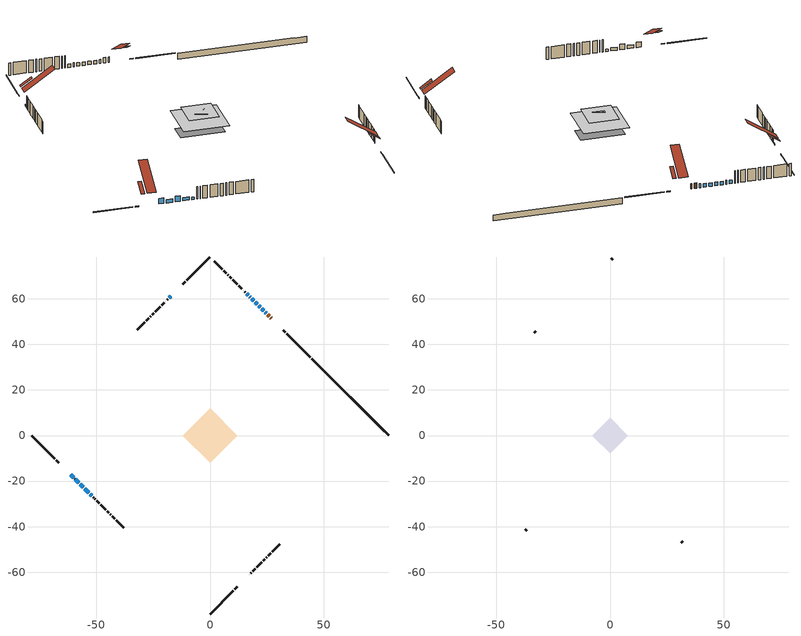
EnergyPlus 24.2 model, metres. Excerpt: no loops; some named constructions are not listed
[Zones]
conditioned space
 floor outside (Floor1 construction): -4,0 0,4 4,0 0,-4 z0.81
 floor adiabatic (AdiabaticFloorConstruction): -11.95,0 0,11.95 11.95,0 0,-11.95 z3.25
 floor foundation (Slab1 construction): -8.4,3.17 -3.17,8.4 8.4,-3.17 3.17,-8.4 z-1.55
 wall outside (RimJoist1 construction): 0,-78.33 10.3,-68.03 / -78.33,0 -68.03,-10.3 / 0,78.33 -10.3,68.03 / 44.06,34.27 33.76,44.57 z0.81:1.11
 wall outside (RimJoist3 construction): 10.96,-67.38 11.88,-66.45 / -67.38,-10.96 -66.45,-11.88 / -10.96,67.38 -11.88,66.45 / 33.1,45.23 32.18,46.16 z0.81:1.11
 wall outside (AdiabaticWallConstruction 1): 26.92,51.41 26.62,51.71 / 25.96,52.37 25.34,52.99 z0.81:2.84
 wall outside (AdiabaticWallConstruction): 24.69,53.65 24.25,54.08 / 17.76,60.57 17.54,60.79 z0.81:2.34; -61.19,-17.14 -59.9,-18.43 / -56.98,-21.35 -55.69,-22.64 z0.81:2.94; 23.6,54.74 22.79,55.54 / 22.14,56.19 21.34,57 / -59.24,-19.09 -57.64,-20.69 / 20.68,57.65 19.88,58.46 / 19.22,59.11 18.42,59.91 / 16.89,61.44 16.09,62.25 z0.81:2.16; -17.14,61.19 -17.85,60.48 z0.81:1.31; -55.03,-23.3 -53.26,-25.08 z0.81:2.03; -52.6,-25.73 -51.95,-26.38 z0.81:1.73
 wall outside (Wall10 construction): 17.14,-61.19 17.31,-61.02 / -51.3,-27.04 -51.12,-27.21 / -18.5,59.83 -18.68,59.66 / 15.43,62.9 15.26,63.07 z0.81:5.69
 wall outside (Wall1 construction): 17.97,-60.36 18.06,-60.27 / -50.47,-27.87 -50.37,-27.96 / -19.33,59 -19.43,58.91 / 14.6,63.73 14.51,63.83 z0.81:5.69
 wall outside (Wall2 construction): 18.72,-59.61 19.9,-58.43 / -49.72,-28.62 -48.54,-29.79 / -20.08,58.25 -21.26,57.07 / 13.85,64.48 12.67,65.66 z0.81:5.69
 wall outside (Wall3 construction): 20.55,-57.78 22.61,-55.72 / -47.88,-30.45 -45.82,-32.51 / -21.92,56.41 -23.98,54.36 / 12.02,66.32 9.96,68.37 z0.81:5.69
 wall outside (Wall4 construction): 23.27,-55.06 23.96,-54.37 / -45.17,-33.17 -44.47,-33.86 / -24.63,53.7 -25.32,53.01 / 9.3,69.03 8.61,69.72 z0.81:5.69
 wall outside (Wall5 construction): 24.62,-53.71 24.85,-53.48 / -43.82,-34.51 -43.58,-34.75 / -25.98,52.35 -26.22,52.12 / 7.95,70.38 7.72,70.61 z0.81:5.69
 wall outside (Wall6 construction): 25.51,-52.82 26.62,-51.72 / -42.93,-35.41 -41.82,-36.51 / -26.87,51.46 -27.98,50.35 / 7.06,71.27 5.95,72.38 z0.81:5.69
 wall outside (Wall7 construction): 27.27,-51.06 30.67,-47.66 / -41.16,-37.17 -37.76,-40.57 / -28.64,49.7 -32.03,46.3 / 5.3,73.03 1.9,76.43 z0.81:5.69
 wall foundation (FoundationWall1 construction): 44.71,33.62,-1.55 44.71,33.62,0.81 74.97,3.36,0.81 74.97,3.36,0.7 78.33,0,0.7 78.33,0,-1.55
 window (WindowConstruction 11): 24.68,53.65 24.25,54.08 z0.81:2.33
 window (WindowConstruction 6): -61.19,-17.14 -59.9,-18.43 z0.81:2.94
 window (WindowConstruction 7): 23.6,54.74 22.79,55.54 z0.81:2.16
 window (WindowConstruction 8): 22.14,56.19 21.34,57 z0.81:2.16
 window (WindowConstruction 9): -59.24,-19.09 -57.64,-20.69 z0.81:2.16
 window (WindowConstruction 10): -56.98,-21.35 -55.69,-22.64 z0.81:2.94
 window (WindowConstruction 12): -17.14,61.19 -17.85,60.49 z0.81:1.31
 window (WindowConstruction): 20.68,57.65 19.88,58.46 z0.81:2.16
 window (WindowConstruction 1): 19.22,59.11 18.42,59.91 z0.81:2.16
 window (WindowConstruction 2): 17.76,60.57 17.55,60.79 z0.81:2.33
 window (WindowConstruction 3): 16.89,61.44 16.09,62.24 z0.81:2.16
 window (WindowConstruction 4): -55.03,-23.3 -53.26,-25.08 z0.81:2.03
 window (WindowConstruction 5): -52.6,-25.73 -51.95,-26.38 z0.81:1.72
 door (Door): 26.92,51.41 26.62,51.71 z0.81:2.84
 door (Door 1): 25.96,52.37 25.34,52.99 z0.81:2.84
 ceiling adiabatic (AdiabaticFloorConstruction): 0,-11.95 11.95,0 0,11.95 -11.95,0 z3.25
 roof outside (Roof1 construction): 13.43,-64.9,5.69 10.45,-61.92,8.5 9.56,-62.81,8.5 12.54,-65.79,5.69; -64.9,-13.43,5.69 -61.92,-10.45,8.5 -62.81,-9.56,8.5 -65.79,-12.54,5.69; -13.43,64.9,5.69 -10.45,61.92,8.5 -9.56,62.81,8.5 -12.54,65.79,5.69; 30.62,47.71,5.69 27.64,44.73,8.5 28.54,43.83,8.5 31.52,46.81,5.69
attic - vented
 floor to conditioned space (Floor2 construction Reversed): -7.83,0 0,7.83 7.83,0 0,-7.83 z5.69
 floor to conditioned space (Floor3 construction Reversed): -2.24,0 0,2.24 2.24,0 0,-2.24 z5.69; -3.14,0 0,3.14 3.14,0 0,-3.14 z5.69
 wall outside (Wall8 construction): 31.33,-47 31.91,-46.42 / -37.11,-41.22 -36.52,-41.81 / -32.69,45.64 -33.28,45.06 / 1.24,77.09 0.66,77.68 z0.81:5.69
 roof outside (Roof2 construction): 16.48,-61.85,5.69 8.52,-53.89,13.19 6.13,-56.28,13.19 14.09,-64.24,5.69; -61.85,-16.48,5.69 -53.89,-8.52,13.19 -56.28,-6.13,13.19 -64.24,-14.09,5.69; -16.48,61.85,5.69 -8.52,53.89,13.19 -6.13,56.28,13.19 -14.09,64.24,5.69; 27.57,50.76,5.69 19.61,42.79,13.19 22,40.4,13.19 29.97,48.37,5.69
[Material] Roughness=Rough; Thermal Absorptance=0.9
Name | Thickness {m} | Conductivity {W/m-K} | Density {kg/m3} | Specific Heat {J/kg-K} | Solar Absorptance | Visible Absorptance
ceiling loosefill ins | 0.169333 | 0.0480833 | 16.02 | 1046.75 | 0.7 | 0.7
ceiling stud and cavity | 0.1397 | 0.0826429 | 65.682 | 1177.47 | 0.7 | 0.7
ceiling stud and cavity 1 | 0.1397 | 0.0833374 | 65.682 | 1177.47 | 0.7 | 0.7
gypsum board | 0.0127 | 0.160291 | 801 | 837.4 | 0.6 | 0.6
[Construction]
Floor2 construction: ceiling loosefill ins, ceiling stud and cavity, gypsum board
Floor3 construction; Floor4 construction: ceiling loosefill ins, ceiling stud and cavity 1, gypsum board
[EnergyManagementSystem:Program]
component_loads_program: Set loads_htg_walls = 0; Set loads_htg_rim_joists = 0; Set loads_htg_foundation_walls = 0; Set loads_htg_floors = 0; Set loads_htg_slabs = 0; Set loads_htg_ceilings = 0; Set loads_htg_roofs = 0; Set loads_htg_windows_conduction = 0; Set loads_htg_windows_solar = 0; Set loads_htg_doors = 0; Set loads_htg_skylights_conduction = 0; Set loads_htg_skylights_solar = 0; Set loads_htg_internal_mass = 0; Set loads_htg_intgains = 0; Set loads_htg_lighting = 0; Set loads_htg_infil = 0; Set loads_htg_mechvent = 0; Set loads_htg_natvent = 0; Set loads_htg_whf = 0; Set loads_htg_ducts = 0; Set loads_clg_walls = 0; Set loads_clg_rim_joists = 0; Set loads_clg_foundation_walls = 0; Set loads_clg_floors = 0; Set loads_clg_slabs = 0; Set loads_clg_ceilings = 0; Set loads_clg_roofs = 0; Set loads_clg_windows_conduction = 0; Set loads_clg_windows_solar = 0; Set loads_clg_doors = 0; Set loads_clg_skylights_conduction = 0; Set loads_clg_skylights_solar = 0; Set loads_clg_internal_mass = 0; Set loads_clg_intgains = 0; Set loads_clg_lighting = 0; Set loads_clg_infil = 0; Set loads_clg_mechvent = 0; Set loads_clg_natvent = 0; Set loads_clg_whf = 0; Set loads_clg_ducts = 0; Set hr_walls = 0; Set hr_walls = hr_walls + s_conv_20 + s_ig_20 + s_sol_20 + s_lgt_20 + s_surf_20; Set hr_walls = hr_walls + s_conv_21 + s_ig_21 + s_sol_21 + s_lgt_21 + s_surf_21; Set hr_walls = hr_walls + s_conv_22 + s_ig_22 + s_sol_22 + s_lgt_22 + s_surf_22; Set hr_walls = hr_walls + s_conv_23 + s_ig_23 + s_sol_23 + s_lgt_23 + s_surf_23; Set hr_walls = hr_walls + s_conv_24 + s_ig_24 + s_sol_24 + s_lgt_24 + s_surf_24; Set hr_walls = hr_walls + s_conv_25 + s_ig_25 + s_sol_25 + s_lgt_25 + s_surf_25; Set hr_walls = hr_walls + s_conv_26 + s_ig_26 + s_sol_26 + s_lgt_26 + s_surf_26; Set hr_walls = hr_walls + s_conv_27 + s_ig_27 + s_sol_27 + s_lgt_27 + s_surf_27; Set hr_walls = hr_walls + s_conv_28 + s_ig_28 + s_sol_28 + s_lgt_28 + s_surf_28; Set hr_walls = hr_walls + s_conv_29 + s_ig_29 + s_sol_29 + s_lgt_29 + s_surf_29; Set hr_walls = hr_walls + s_conv_30 + s_ig_30 + s_sol_30 + s_lgt_30 + s_surf_30; Set hr_walls = hr_walls + s_conv_31 + s_ig_31 + s_sol_31 + s_lgt_31 + s_surf_31; Set hr_walls = hr_walls + s_conv_32 + s_ig_32 + s_sol_32 + s_lgt_32 + s_surf_32; Set hr_walls = hr_walls + s_conv_33 + s_ig_33 + s_sol_33 + s_lgt_33 + s_surf_33; Set hr_walls = hr_walls + s_conv_34 + s_ig_34 + s_sol_34 + s_lgt_34 + s_surf_34; Set hr_walls = hr_walls + s_conv_35 + s_ig_35 + s_sol_35 + s_lgt_35 + s_surf_35; Set hr_walls = hr_walls + s_conv_36 + s_ig_36 + s_sol_36 + s_lgt_36 + s_surf_36; Set hr_walls = hr_walls + s_conv_37 + s_ig_37 + s_sol_37 + s_lgt_37 + s_surf_37; Set hr_walls = hr_walls + s_conv_38 + s_ig_38 + s_sol_38 + s_lgt_38 + s_surf_38; Set hr_walls = hr_walls + s_conv_39 + s_ig_39 + s_sol_39 + s_lgt_39 + s_surf_39; Set hr_walls = hr_walls + s_conv_40 + s_ig_40 + s_sol_40 + s_lgt_40 + s_surf_40; Set hr_walls = hr_walls + s_conv_41 + s_ig_41 + s_sol_41 + s_lgt_41 + s_surf_41; Set hr_walls = hr_walls + s_conv_42 + s_ig_42 + s_sol_42 + s_lgt_42 + s_surf_42; Set hr_walls = hr_walls + s_conv_43 + s_ig_43 + s_sol_43 + s_lgt_43 + s_surf_43; Set hr_walls = hr_walls + s_conv_44 + s_ig_44 + s_sol_44 + s_lgt_44 + s_surf_44; Set hr_walls = hr_walls + s_conv_45 + s_ig_45 + s_sol_45 + s_lgt_45 + s_surf_45; Set hr_walls = hr_walls + s_conv_46 + s_ig_46 + s_sol_46 + s_lgt_46 + s_surf_46; Set hr_walls = hr_walls + s_conv_47 + s_ig_47 + s_sol_47 + s_lgt_47 + s_surf_47; Set hr_walls = hr_walls + s_conv_48 + s_ig_48 + s_sol_48 + s_lgt_48 + s_surf_48; Set hr_walls = hr_walls + s_conv_49 + s_ig_49 + s_sol_49 + s_lgt_49 + s_surf_49; Set hr_walls = hr_walls + s_conv_50 + s_ig_50 + s_sol_50 + s_lgt_50 + s_surf_50; Set hr_walls = hr_walls + s_conv_51 + s_ig_51 + s_sol_51 + s_lgt_51 + s_surf_51; Set hr_rim_joists = 0; Set hr_rim_joists = hr_rim_joists + s_conv_7 + s_ig_7 + s_sol_7 + s_lgt_7 + s_surf_7; Set hr_rim_joists = hr_rim_joists + s_conv_8 + s_ig_8 + s_sol_8 + s_lgt_8 + s_surf_8; Set hr_rim_joists = hr_rim_joists + s_conv_9 + s_ig_9 + s_sol_9 + s_lgt_9 + s_surf_9; Set hr_rim_joists = hr_rim_joists + s_conv_10 + s_ig_10 + s_sol_10 + s_lgt_10 + s_surf_10; Set hr_rim_joists = hr_rim_joists + s_conv_11 + s_ig_11 + s_sol_11 + s_lgt_11 + s_surf_11; Set hr_rim_joists = hr_rim_joists + s_conv_12 + s_ig_12 + s_sol_12 + s_lgt_12 + s_surf_12; Set hr_rim_joists = hr_rim_joists + s_conv_13 + s_ig_13 + s_sol_13 + s_lgt_13 + s_surf_13; Set hr_rim_joists = hr_rim_joists + s_conv_14 + s_ig_14 + s_sol_14 + s_lgt_14 + s_surf_14; Set hr_foundation_walls = 0; Set hr_foundation_walls = hr_foundation_walls + s_conv_4 + s_ig_4 + s_sol_4 + s_lgt_4 + s_surf_4; Set hr_floors = 0; Set hr_floors = hr_floors + s_conv + s_ig + s_sol + s_lgt + s_surf; Set hr_slabs = 0; Set hr_slabs = hr_slabs + s_conv_19 + s_ig_19 + s_sol_19 + s_lgt_19 + s_surf_19; Set hr_ceilings = 0; Set hr_ceilings = hr_ceilings + s_conv_1 + s_ig_1 + s_sol_1 + s_lgt_1 + s_surf_1; Set hr_ceilings = hr_ceilings + s_conv_2 + s_ig_2 + s_sol_2 + s_lgt_2 + s_surf_2; Set hr_ceilings = hr_ceilings + s_conv_3 + s_ig_3 + s_sol_3 + s_lgt_3 + s_surf_3; Set hr_roofs = 0; Set hr_roofs = hr_roofs + s_conv_15 + s_ig_15 + s_sol_15 + s_lgt_15 + s_surf_15; Set hr_roofs = hr_roofs + s_conv_16 + s_ig_16 + s_sol_16 + s_lgt_16 + s_surf_16; Set hr_roofs = hr_roofs + s_conv_17 + s_ig_17 + s_sol_17 + s_lgt_17 + s_surf_17; Set hr_roofs = hr_roofs + s_conv_18 + s_ig_18 + s_sol_18 + s_lgt_18 + s_surf_18; Set hr_windows_conduction = 0; Set hr_windows_conduction = hr_windows_conduction + ss_conv_2; Set hr_windows_conduction = hr_windows_conduction + ss_ig_2; Set hr_windows_conduction = hr_windows_conduction + ss_surf_2; Set hr_windows_conduction = hr_windows_conduction + ss_conv_3; Set hr_windows_conduction = hr_windows_conduction + ss_ig_3; Set hr_windows_conduction = hr_windows_conduction + ss_surf_3; Set hr_windows_conduction = hr_windows_conduction + ss_conv_4; Set hr_windows_conduction = hr_windows_conduction + ss_ig_4; Set hr_windows_conduction = hr_windows_conduction + ss_surf_4; Set hr_windows_conduction = hr_windows_conduction + ss_conv_5; Set hr_windows_conduction = hr_windows_conduction + ss_ig_5; Set hr_windows_conduction = hr_windows_conduction + ss_surf_5; Set hr_windows_conduction = hr_windows_conduction + ss_conv_6; Set hr_windows_conduction = hr_windows_conduction + ss_ig_6; Set hr_windows_conduction = hr_windows_conduction + ss_surf_6; Set hr_windows_conduction = hr_windows_conduction + ss_conv_7; Set hr_windows_conduction = hr_windows_conduction + ss_ig_7; Set hr_windows_conduction = hr_windows_conduction + ss_surf_7; Set hr_windows_conduction = hr_windows_conduction + ss_conv_8; Set hr_windows_conduction = hr_windows_conduction + ss_ig_8; Set hr_windows_conduction = hr_windows_conduction + ss_surf_8; Set hr_windows_conduction = hr_windows_conduction + ss_conv_9; Set hr_windows_conduction = hr_windows_conduction + ss_ig_9; Set hr_windows_conduction = hr_windows_conduction + ss_surf_9; Set hr_windows_conduction = hr_windows_conduction + ss_conv_10; Set hr_windows_conduction = hr_windows_conduction + ss_ig_10; Set hr_windows_conduction = hr_windows_conduction + ss_surf_10; Set hr_windows_conduction = hr_windows_conduction + ss_conv_11; Set hr_windows_conduction = hr_windows_conduction + ss_ig_11; Set hr_windows_conduction = hr_windows_conduction + ss_surf_11; Set hr_windows_conduction = hr_windows_conduction + ss_conv_12; Set hr_windows_conduction = hr_windows_conduction + ss_ig_12; Set hr_windows_conduction = hr_windows_conduction + ss_surf_12; Set hr_windows_conduction = hr_windows_conduction + ss_conv_13; Set hr_windows_conduction = hr_windows_conduction + ss_ig_13; Set hr_windows_conduction = hr_windows_conduction + ss_surf_13; Set hr_windows_conduction = hr_windows_conduction + ss_conv_14; Set hr_windows_conduction = hr_windows_conduction + ss_ig_14; Set hr_windows_conduction = hr_windows_conduction + ss_surf_14; Set hr_windows_solar = 0; Set hr_windows_solar = hr_windows_solar - ss_trans_in * ZoneTimestep * 3600 + ss_back_out * ZoneTimestep * 3600 + ss_trans_out * ZoneTimestep * 3600; Set hr_windows_solar = hr_windows_solar - ss_trans_in_1 * ZoneTimestep * 3600 + ss_back_out_1 * ZoneTimestep * 3600 + ss_trans_out_1 * ZoneTimestep * 3600; Set hr_windows_solar = hr_windows_solar - ss_trans_in_2 * ZoneTimestep * 3600 + ss_back_out_2 * ZoneTimestep * 3600 + ss_trans_out_2 * ZoneTimestep * 3600; Set hr_windows_solar = hr_windows_solar - ss_trans_in_3 * ZoneTimestep * 3600 + ss_back_out_3 * ZoneTimestep * 3600 + ss_trans_out_3 * ZoneTimestep * 3600; Set hr_windows_solar = hr_windows_solar - ss_trans_in_4 * ZoneTimestep * 3600 + ss_back_out_4 * ZoneTimestep * 3600 + ss_trans_out_4 * ZoneTimestep * 3600; Set hr_windows_solar = hr_windows_solar - ss_trans_in_5 * ZoneTimestep * 3600 + ss_back_out_5 * ZoneTimestep * 3600 + ss_trans_out_5 * ZoneTimestep * 3600; Set hr_windows_solar = hr_windows_solar - ss_trans_in_6 * ZoneTimestep * 3600 + ss_back_out_6 * ZoneTimestep * 3600 + ss_trans_out_6 * ZoneTimestep * 3600; Set hr_windows_solar = hr_windows_solar - ss_trans_in_7 * ZoneTimestep * 3600 + ss_back_out_7 * ZoneTimestep * 3600 + ss_trans_out_7 * ZoneTimestep * 3600; Set hr_windows_solar = hr_windows_solar - ss_trans_in_8 * ZoneTimestep * 3600 + ss_back_out_8 * ZoneTimestep * 3600 + ss_trans_out_8 * ZoneTimestep * 3600; Set hr_windows_solar = hr_windows_solar - ss_trans_in_9 * ZoneTimestep * 3600 + ss_back_out_9 * ZoneTimestep * 3600 + ss_trans_out_9 * ZoneTimestep * 3600; Set hr_windows_solar = hr_windows_solar - ss_trans_in_10 * ZoneTimestep * 3600 + ss_back_out_10 * ZoneTimestep * 3600 + ss_trans_out_10 * ZoneTimestep * 3600; Set hr_windows_solar = hr_windows_solar - ss_trans_in_11 * ZoneTimestep * 3600 + ss_back_out_11 * ZoneTimestep * 3600 + ss_trans_out_11 * ZoneTimestep * 3600; Set hr_windows_solar = hr_windows_solar - ss_trans_in_12 * ZoneTimestep * 3600 + ss_back_out_12 * ZoneTimestep * 3600 + ss_trans_out_12 * ZoneTimestep * 3600; Set hr_doors = 0; Set hr_doors = hr_doors + ss_sol; Set hr_doors = hr_doors + ss_lgt; Set hr_doors = hr_doors + ss_conv; Set hr_doors = hr_doors + ss_ig; Set hr_doors = hr_doors + ss_surf; Set hr_doors = hr_doors + ss_sol_1; Set hr_doors = hr_doors + ss_lgt_1; Set hr_doors = hr_doors + ss_conv_1; Set hr_doors = hr_doors + ss_ig_1; Set hr_doors = hr_doors + ss_surf_1; Set hr_skylights_conduction = 0; Set hr_skylights_solar = 0; Set hr_internal_mass = 0; Set hr_internal_mass = hr_internal_mass + s_conv_5 + s_ig_5 + s_sol_5 + s_lgt_5 + s_surf_5; Set hr_internal_mass = hr_internal_mass + s_conv_6 + s_ig_6 + s_sol_6 + s_lgt_6 + s_surf_6; Set hr_internal_mass = hr_internal_mass + im_conv + im_ig + im_sol + im_lgt + im_surf; Set hr_internal_mass = hr_internal_mass + im_conv_1 + im_ig_1 + im_sol_1 + im_lgt_1 + im_surf_1; Set hr_intgains = 0; Set hr_intgains = hr_intgains - ig_ee_conv - ig_ee_rad - ig_ee_conv_1 - ig_ee_rad_1 - ig_ee_conv_2 - ig_ee_rad_2 - ig_ee_conv_3 - ig_ee_rad_3 - ig_ee_conv_4 - ig_ee_rad_4 - ig_ee_conv_5 - ig_ee_rad_5 - ig_ee_conv_6 - ig_ee_rad_6 - ig_oe_conv - ig_oe_rad - ig_oe_conv_1 - ig_oe_rad_1 - ig_oe_conv_2 - ig_oe_rad_2 - ig_oe_conv_3 - ig_oe_rad_3 - ig_oe_conv_4 - ig_oe_rad_4 - ig_ppl_conv - ig_ppl_rad; Set hr_lighting = 0; Set hr_lighting = hr_lighting - ig_lgt_conv - ig_lgt_rad - ig_lgt_vis; Set hr_infil = 0; Set hr_infil = hr_infil - airflow_gain + airflow_loss; Set hr_natvent = 0; Set hr_natvent = hr_natvent - airflow_gain_1 + airflow_loss_1; Set hr_whf = 0; Set hr_whf = hr_whf - airflow_gain_2 + airflow_loss_2; Set hr_mechvent = 0; Set hr_mechvent = hr_mechvent - mv_conv - mv_rad - mv_conv_1 - mv_rad_1 - mv_conv_2 - mv_rad_2 - mv_conv_3 - mv_rad_3; Set hr_ducts = 0; Set hr_intgains = hr_intgains + dhw_loss * (1.0*(1-dhw_rtf) + 1.0*dhw_rtf); Set htg_mode = 0; Set clg_mode = 0; If (htg_load_cond > 0); Set htg_mode = 1.0; ElseIf (clg_load_cond > 0); Set clg_mode = 1.0; Else; Set htg_season = 0; Set clg_season = 0; If ((DayOfYear >= 1) && (DayOfYear <= 365)); Set clg_season = 1; EndIf; If ((DayOfYear >= 1) && (DayOfYear <= 365)); Set htg_season = 1; EndIf; If ((airflow_gain_1 <> 0) || (airflow_loss_1 <> 0)) && (clg_season == 1); Set clg_mode = 1.0; ElseIf ((airflow_gain_2 <> 0) || (airflow_loss_2 <> 0)) && (clg_season == 1); Set clg_mode = 1.0; Else; Set Tmid_setpoint = (htg_sp_s_1 + clg_sp_s_1) / 2; If (tin_s_1 > Tmid_setpoint) && (clg_season == 1); Set clg_mode = 1.0; ElseIf (tin_s_1 < Tmid_setpoint) && (htg_season == 1); Set htg_mode = 1.0; EndIf; EndIf; EndIf; Set loads_htg_walls = loads_htg_walls + (hr_walls * htg_mode * 1); Set loads_htg_rim_joists = loads_htg_rim_joists + (hr_rim_joists * htg_mode * 1); Set loads_htg_foundation_walls = loads_htg_foundation_walls + (hr_foundation_walls * htg_mode * 1); Set loads_htg_floors = loads_htg_floors + (hr_floors * htg_mode * 1); Set loads_htg_slabs = loads_htg_slabs + (hr_slabs * htg_mode * 1); Set loads_htg_ceilings = loads_htg_ceilings + (hr_ceilings * htg_mode * 1); Set loads_htg_roofs = loads_htg_roofs + (hr_roofs * htg_mode * 1); Set loads_htg_windows_conduction = loads_htg_windows_conduction + (hr_windows_conduction * htg_mode * 1); Set loads_htg_windows_solar = loads_htg_windows_solar + (hr_windows_solar * htg_mode * 1); Set loads_htg_doors = loads_htg_doors + (hr_doors * htg_mode * 1); Set loads_htg_skylights_conduction = loads_htg_skylights_conduction + (hr_skylights_conduction * htg_mode * 1); Set loads_htg_skylights_solar = loads_htg_skylights_solar + (hr_skylights_solar * htg_mode * 1); Set loads_htg_internal_mass = loads_htg_internal_mass + (hr_internal_mass * htg_mode * 1); Set loads_htg_intgains = loads_htg_intgains + (hr_intgains * htg_mode * 1); Set loads_htg_lighting = loads_htg_lighting + (hr_lighting * htg_mode * 1); Set loads_htg_infil = loads_htg_infil + (hr_infil * htg_mode * 1); Set loads_htg_mechvent = loads_htg_mechvent + (hr_mechvent * htg_mode * 1); Set loads_htg_natvent = loads_htg_natvent + (hr_natvent * htg_mode * 1); Set loads_htg_whf = loads_htg_whf + (hr_whf * htg_mode * 1); Set loads_htg_ducts = loads_htg_ducts + (hr_ducts * htg_mode * 1); Set loads_clg_walls = loads_clg_walls + (-hr_walls * clg_mode * 1); Set loads_clg_rim_joists = loads_clg_rim_joists + (-hr_rim_joists * clg_mode * 1); Set loads_clg_foundation_walls = loads_clg_foundation_walls + (-hr_foundation_walls * clg_mode * 1); Set loads_clg_floors = loads_clg_floors + (-hr_floors * clg_mode * 1); Set loads_clg_slabs = loads_clg_slabs + (-hr_slabs * clg_mode * 1); Set loads_clg_ceilings = loads_clg_ceilings + (-hr_ceilings * clg_mode * 1); Set loads_clg_roofs = loads_clg_roofs + (-hr_roofs * clg_mode * 1); Set loads_clg_windows_conduction = loads_clg_windows_conduction + (-hr_windows_conduction * clg_mode * 1); Set loads_clg_windows_solar = loads_clg_windows_solar + (-hr_windows_solar * clg_mode * 1); Set loads_clg_doors = loads_clg_doors + (-hr_doors * clg_mode * 1); Set loads_clg_skylights_conduction = loads_clg_skylights_conduction + (-hr_skylights_conduction * clg_mode * 1); Set loads_clg_skylights_solar = loads_clg_skylights_solar + (-hr_skylights_solar * clg_mode * 1); Set loads_clg_internal_mass = loads_clg_internal_mass + (-hr_internal_mass * clg_mode * 1); Set loads_clg_intgains = loads_clg_intgains + (-hr_intgains * clg_mode * 1); Set loads_clg_lighting = loads_clg_lighting + (-hr_lighting * clg_mode * 1); Set loads_clg_infil = loads_clg_infil + (-hr_infil * clg_mode * 1); Set loads_clg_mechvent = loads_clg_mechvent + (-hr_mechvent * clg_mode * 1); Set loads_clg_natvent = loads_clg_natvent + (-hr_natvent * clg_mode * 1); Set loads_clg_whf = loads_clg_whf + (-hr_whf * clg_mode * 1); Set loads_clg_ducts = loads_clg_ducts + (-hr_ducts * clg_mode * 1)
infil_program: Set p_m = 0.14; Set p_s = 0.22; Set s_m = 270; Set s_s = 370; Set z_m = 9.99744; Set z_s = 5.4443992853148435; Set f_t = (((s_m/z_m)^p_m)*((z_s/s_s)^p_s)); Set Tdiff = tin_s-tout_s; Set dT = @Abs Tdiff; Set c = 0.0833; Set Cs = 0.1031; Set Cw = 0.1513; Set n = 0.65; Set sft = (f_t*0.54); Set temp1 = ((c*Cw)*((sft*site_vw_s)^(2*n)))^2; Set Qinf = (((c*Cs*(dT^n))^2)+temp1)^0.5; Set Qinf = (@Max Qinf 0); Set mech_vent_house_fan_sensible_load_act = 0.0; Set mech_vent_house_fan_latent_load_act = 0.0; Set OASupInPb = out_pb_s; Set OASupInTemp = tout_s; Set OASupInW = out_wt_s; Set OASupRho = (@RhoAirFnPbTdbW OASupInPb OASupInTemp OASupInW); Set OASupCp = (@CpAirFnW OASupInW); Set OASupInEnth = (@HFnTdbW OASupInTemp OASupInW); Set ZoneTemp = tin_s; Set ZoneW = win_s; Set ZoneCp = (@CpAirFnW ZoneW); Set ZoneAirEnth = (@HFnTdbW ZoneTemp ZoneW); Set mech_vent_house_fan_cfis_act = 0.0; Set QWHV_cfis_sup = 0.0; Set QWHV_cfis_suppl_sup = 0.0; Set QWHV_cfis_suppl_exh = 0.0; Set Qrange = 0; Set Qbath = 0; Set Qdryer = 0; Set Qdryer = Qdryer + 0.0001 * clothes_dryer_exhaust_0_sch_s; Set QWHV_sup = 0.0; Set QWHV_exh = 0.0085; Set Qsupply = QWHV_sup + QWHV_cfis_sup + QWHV_cfis_suppl_sup; Set Qexhaust = Qrange + Qbath + Qdryer + QWHV_exh + QWHV_cfis_suppl_exh; Set Qfan = (@Max Qexhaust Qsupply); Set Qducts = 0; If Qducts < 0; Set Qsupply = Qsupply - Qducts; Else; Set Qexhaust = Qexhaust + Qducts; EndIf; Set Qfan_with_ducts = (@Max Qexhaust Qsupply); Set Qimb = (@Abs (Qsupply - Qexhaust)); If Qinf + Qimb > 0; Set Qtot = Qfan_with_ducts + (Qinf^2) / (Qinf + Qimb); Else; Set Qtot = Qfan_with_ducts; EndIf; Set Qinf_adj = Qtot - Qfan; Set infil_flow_act = Qinf_adj; Set infil_program_Qinf = Qinf_adj; Set infil_program_Qfan = Qfan; Set Qload = Qfan; Set Effectiveness_Sens = 0.0; Set Effectiveness_Lat = 0.0; Set Fan_MFR = Qload * OASupRho; Set ZoneInEnth = OASupInEnth; Set ZoneInTemp = OASupInTemp; Set FanTotalToCond = Fan_MFR * (ZoneInEnth - ZoneAirEnth); Set FanSensToCond = Fan_MFR * ZoneCp * (ZoneInTemp - ZoneTemp); Set FanLatToCond = FanTotalToCond - FanSensToCond; Set mech_vent_house_fan_sensible_load_act = mech_vent_house_fan_sensible_load_act + FanSensToCond; Set mech_vent_house_fan_latent_load_act = mech_vent_house_fan_latent_load_act + FanLatToCond
total_loads_program: Set loads_htg_tot = 0; Set loads_clg_tot = 0; If htg_load_cond > 0; Set loads_htg_tot = loads_htg_tot + (htg_load_cond - clg_load_cond) * 1.0; EndIf; Set loads_htg_tot = (@Max loads_htg_tot 0); If clg_load_cond > 0; Set loads_clg_tot = loads_clg_tot + (clg_load_cond - htg_load_cond) * 1.0; EndIf; Set loads_clg_tot = (@Max loads_clg_tot 0)
unit_heater_supply_fan_disaggregate_program: Set unit_heater_supply_fan_primary_htg = 0; If unit_heater_htg_coil_s > 0; Set unit_heater_supply_fan_primary_htg = unit_heater_supply_fan_s; EndIf
unmet_hours_program: Set htg_unmet_hours = 0; Set clg_unmet_hours = 0; Set unit_htg_unmet_hours = 0; If ((DayOfYear >= 1) && (DayOfYear <= 365)); Set unit_htg_unmet_hours = unit_htg_unmet_hours + conditioned_space_htg_unmet_s; If unit_htg_unmet_hours > htg_unmet_hours; Set htg_unmet_hours = unit_htg_unmet_hours; EndIf; EndIf; Set unit_clg_unmet_hours = 0; If ((DayOfYear >= 1) && (DayOfYear <= 365)); Set unit_clg_unmet_hours = unit_clg_unmet_hours + conditioned_space_clg_unmet_s; If unit_clg_unmet_hours > clg_unmet_hours; Set clg_unmet_hours = unit_clg_unmet_hours; EndIf; EndIf
water_heater_EC_adj: If WarmupFlag == 0; Set dhw_e_cons = water_heater_energy + water_heater_on_cycle_parasitic + water_heater_off_cycle_parasitic; Set water_heater_ec_adj_act = 0.0 * dhw_e_cons / 1; EndIf
[EnergyManagementSystem:ProgramCallingManager]
air_source_heat_pump_supply_fan_disaggregate_program_calling_manager: EndOfSystemTimestepBeforeHVACReporting; air_source_heat_pump_supply_fan_disaggregate_program
component_loads_program_calling_manager: EndOfZoneTimestepAfterZoneReporting; component_loads_program
fridge_schedule_program_calling_manager: BeginZoneTimestepAfterInitHeatBalance; fridge_schedule_program
infil_program_calling_manager: BeginZoneTimestepAfterInitHeatBalance; infil_program
natural_vent_program_calling_manager: BeginZoneTimestepAfterInitHeatBalance; natural_vent_program
total_airflows_program_calling_manager: EndOfZoneTimestepAfterZoneReporting; total_airflows_program
total_loads_program_calling_manager: EndOfZoneTimestepAfterZoneReporting; total_loads_program
unit_heater_supply_fan_disaggregate_program_calling_manager: EndOfSystemTimestepBeforeHVACReporting; unit_heater_supply_fan_disaggregate_program
unmet_hours_program_calling_manager: EndOfZoneTimestepBeforeZoneReporting; unmet_hours_program
water_heater_EC_adj_ProgramManager: EndOfSystemTimestepBeforeHVACReporting; water_heater_EC_adj
[EnergyManagementSystem:OutputVariable] Type of Data in Variable=Summed
Name | EMS Variable | Update Frequency | EMS Program or Subroutine | Units
air source heat pump supply fan disaggregate clg | air_source_heat_pump_supply_fan_clg | SystemTimestep | air_source_heat_pump_supply_fan_disaggregate_program | J
air source heat pump supply fan disaggregate htg backup | air_source_heat_pump_supply_fan_backup_htg | SystemTimestep | air_source_heat_pump_supply_fan_disaggregate_program | J
air source heat pump supply fan disaggregate htg primary | air_source_heat_pump_supply_fan_primary_htg | SystemTimestep | air_source_heat_pump_supply_fan_disaggregate_program | J
unit heater supply fan disaggregate htg primary | unit_heater_supply_fan_primary_htg | SystemTimestep | unit_heater_supply_fan_disaggregate_program | J
loads_htg_tot_peakload_outvar; loads_htg_tot_annual_outvar; Energy Management System Output Variable 1; Energy Management System Output Variable 45 | loads_htg_tot | ZoneTimestep | total_loads_program | J
loads_clg_tot_peakload_outvar; loads_clg_tot_annual_outvar; Energy Management System Output Variable 2; Energy Management System Output Variable 46 | loads_clg_tot | ZoneTimestep | total_loads_program | J
htg_unmet_hours_annual_outvar; Energy Management System Output Variable 3 | htg_unmet_hours | ZoneTimestep | unmet_hours_program | hr
clg_unmet_hours_annual_outvar; Energy Management System Output Variable 4 | clg_unmet_hours | ZoneTimestep | unmet_hours_program | hr
loads_htg_roofs_annual_outvar; Energy Management System Output Variable 5 | loads_htg_roofs | ZoneTimestep | component_loads_program | J
loads_htg_ceilings_annual_outvar; Energy Management System Output Variable 6 | loads_htg_ceilings | ZoneTimestep | component_loads_program | J
loads_htg_walls_annual_outvar; Energy Management System Output Variable 7 | loads_htg_walls | ZoneTimestep | component_loads_program | J
loads_htg_rim_joists_annual_outvar; Energy Management System Output Variable 8 | loads_htg_rim_joists | ZoneTimestep | component_loads_program | J
loads_htg_foundation_walls_annual_outvar; Energy Management System Output Variable 9 | loads_htg_foundation_walls | ZoneTimestep | component_loads_program | J
loads_htg_doors_annual_outvar; Energy Management System Output Variable 10 | loads_htg_doors | ZoneTimestep | component_loads_program | J
loads_htg_windows_conduction_annual_outvar; Energy Management System Output Variable 11 | loads_htg_windows_conduction | ZoneTimestep | component_loads_program | J
loads_htg_windows_solar_annual_outvar; Energy Management System Output Variable 12 | loads_htg_windows_solar | ZoneTimestep | component_loads_program | J
loads_htg_skylights_conduction_annual_outvar; Energy Management System Output Variable 13 | loads_htg_skylights_conduction | ZoneTimestep | component_loads_program | J
loads_htg_skylights_solar_annual_outvar; Energy Management System Output Variable 14 | loads_htg_skylights_solar | ZoneTimestep | component_loads_program | J
loads_htg_floors_annual_outvar; Energy Management System Output Variable 15 | loads_htg_floors | ZoneTimestep | component_loads_program | J
loads_htg_slabs_annual_outvar; Energy Management System Output Variable 16 | loads_htg_slabs | ZoneTimestep | component_loads_program | J
loads_htg_internal_mass_annual_outvar; Energy Management System Output Variable 17 | loads_htg_internal_mass | ZoneTimestep | component_loads_program | J
loads_htg_infil_annual_outvar; Energy Management System Output Variable 18 | loads_htg_infil | ZoneTimestep | component_loads_program | J
loads_htg_natvent_annual_outvar; Energy Management System Output Variable 19 | loads_htg_natvent | ZoneTimestep | component_loads_program | J
loads_htg_mechvent_annual_outvar; Energy Management System Output Variable 20 | loads_htg_mechvent | ZoneTimestep | component_loads_program | J
loads_htg_whf_annual_outvar; Energy Management System Output Variable 21 | loads_htg_whf | ZoneTimestep | component_loads_program | J
loads_htg_ducts_annual_outvar; Energy Management System Output Variable 22 | loads_htg_ducts | ZoneTimestep | component_loads_program | J
loads_htg_intgains_annual_outvar; Energy Management System Output Variable 23 | loads_htg_intgains | ZoneTimestep | component_loads_program | J
loads_htg_lighting_annual_outvar; Energy Management System Output Variable 24 | loads_htg_lighting | ZoneTimestep | component_loads_program | J
loads_clg_roofs_annual_outvar; Energy Management System Output Variable 25 | loads_clg_roofs | ZoneTimestep | component_loads_program | J
loads_clg_ceilings_annual_outvar; Energy Management System Output Variable 26 | loads_clg_ceilings | ZoneTimestep | component_loads_program | J
loads_clg_walls_annual_outvar; Energy Management System Output Variable 27 | loads_clg_walls | ZoneTimestep | component_loads_program | J
loads_clg_rim_joists_annual_outvar; Energy Management System Output Variable 28 | loads_clg_rim_joists | ZoneTimestep | component_loads_program | J
loads_clg_foundation_walls_annual_outvar; Energy Management System Output Variable 29 | loads_clg_foundation_walls | ZoneTimestep | component_loads_program | J
loads_clg_doors_annual_outvar; Energy Management System Output Variable 30 | loads_clg_doors | ZoneTimestep | component_loads_program | J
loads_clg_windows_conduction_annual_outvar; Energy Management System Output Variable 31 | loads_clg_windows_conduction | ZoneTimestep | component_loads_program | J
loads_clg_windows_solar_annual_outvar; Energy Management System Output Variable 32 | loads_clg_windows_solar | ZoneTimestep | component_loads_program | J
loads_clg_skylights_conduction_annual_outvar; Energy Management System Output Variable 33 | loads_clg_skylights_conduction | ZoneTimestep | component_loads_program | J
loads_clg_skylights_solar_annual_outvar; Energy Management System Output Variable 34 | loads_clg_skylights_solar | ZoneTimestep | component_loads_program | J
loads_clg_floors_annual_outvar; Energy Management System Output Variable 35 | loads_clg_floors | ZoneTimestep | component_loads_program | J
loads_clg_slabs_annual_outvar; Energy Management System Output Variable 36 | loads_clg_slabs | ZoneTimestep | component_loads_program | J
loads_clg_internal_mass_annual_outvar; Energy Management System Output Variable 37 | loads_clg_internal_mass | ZoneTimestep | component_loads_program | J
loads_clg_infil_annual_outvar; Energy Management System Output Variable 38 | loads_clg_infil | ZoneTimestep | component_loads_program | J
loads_clg_natvent_annual_outvar; Energy Management System Output Variable 39 | loads_clg_natvent | ZoneTimestep | component_loads_program | J
loads_clg_mechvent_annual_outvar; Energy Management System Output Variable 40 | loads_clg_mechvent | ZoneTimestep | component_loads_program | J
loads_clg_whf_annual_outvar; Energy Management System Output Variable 41 | loads_clg_whf | ZoneTimestep | component_loads_program | J
loads_clg_ducts_annual_outvar; Energy Management System Output Variable 42 | loads_clg_ducts | ZoneTimestep | component_loads_program | J
loads_clg_intgains_annual_outvar; Energy Management System Output Variable 43 | loads_clg_intgains | ZoneTimestep | component_loads_program | J
loads_clg_lighting_annual_outvar; Energy Management System Output Variable 44 | loads_clg_lighting | ZoneTimestep | component_loads_program | J
[Schedule:Day:Interval]
interior lighting schedule day: No, 01:00, 0.108182, 04:00, 0.0901515, 05:00, 0.0991667, 06:00, 0.162273, 07:00, 0.270455, 08:00, 0.342576, 10:00, 0.369621, 11:00, 0.351591, 12:00, 0.333561, 13:00, 0.324545, 14:00, 0.31553, 15:00, 0.333561, 16:00, 0.369621, 17:00, 0.450758, 18:00, 0.585985, 19:00, 0.775303, 20:00, 0.955606, 21:00, 0.991667, 22:00, 0.712197, 23:00, 0.360606, 24:00, 0.162273
interior lighting schedule day 1: No, 01:00, 0.100909, 04:00, 0.0840909, 05:00, 0.0925, 06:00, 0.151364, 07:00, 0.252273, 08:00, 0.319545, 10:00, 0.344773, 11:00, 0.327955, 12:00, 0.311136, 13:00, 0.302727, 14:00, 0.294318, 15:00, 0.311136, 16:00, 0.344773, 17:00, 0.420455, 18:00, 0.546591, 19:00, 0.723182, 20:00, 0.891364, 21:00, 0.925, 22:00, 0.664318, 23:00, 0.336364, 24:00, 0.151364
interior lighting schedule day 2: No, 01:00, 0.0927273, 04:00, 0.0772727, 05:00, 0.085, 06:00, 0.139091, 07:00, 0.231818, 08:00, 0.293636, 10:00, 0.316818, 11:00, 0.301364, 12:00, 0.285909, 13:00, 0.278182, 14:00, 0.270455, 15:00, 0.285909, 16:00, 0.316818, 17:00, 0.386364, 18:00, 0.502273, 19:00, 0.664545, 20:00, 0.819091, 21:00, 0.85, 22:00, 0.610455, 23:00, 0.309091, 24:00, 0.139091
interior lighting schedule day 3: No, 01:00, 0.0845455, 04:00, 0.0704545, 05:00, 0.0775, 06:00, 0.126818, 07:00, 0.211364, 08:00, 0.267727, 10:00, 0.288864, 11:00, 0.274773, 12:00, 0.260682, 13:00, 0.253636, 14:00, 0.246591, 15:00, 0.260682, 16:00, 0.288864, 17:00, 0.352273, 18:00, 0.457955, 19:00, 0.605909, 20:00, 0.746818, 21:00, 0.775, 22:00, 0.556591, 23:00, 0.281818, 24:00, 0.126818
interior lighting schedule day 4: No, 01:00, 0.0763636, 04:00, 0.0636364, 05:00, 0.07, 06:00, 0.114545, 07:00, 0.190909, 08:00, 0.241818, 10:00, 0.260909, 11:00, 0.248182, 12:00, 0.235455, 13:00, 0.229091, 14:00, 0.222727, 15:00, 0.235455, 16:00, 0.260909, 17:00, 0.318182, 18:00, 0.413636, 19:00, 0.547273, 20:00, 0.674545, 21:00, 0.7, 22:00, 0.502727, 23:00, 0.254545, 24:00, 0.114545
interior lighting schedule day 5: No, 01:00, 0.0727273, 04:00, 0.0606061, 05:00, 0.0666667, 06:00, 0.109091, 07:00, 0.181818, 08:00, 0.230303, 10:00, 0.248485, 11:00, 0.236364, 12:00, 0.224242, 13:00, 0.218182, 14:00, 0.212121, 15:00, 0.224242, 16:00, 0.248485, 17:00, 0.30303, 18:00, 0.393939, 19:00, 0.521212, 20:00, 0.642424, 21:00, 0.666667, 22:00, 0.478788, 23:00, 0.242424, 24:00, 0.109091
interior lighting schedule day 6: No, 01:00, 0.0745455, 04:00, 0.0621212, 05:00, 0.0683333, 06:00, 0.111818, 07:00, 0.186364, 08:00, 0.236061, 10:00, 0.254697, 11:00, 0.242273, 12:00, 0.229848, 13:00, 0.223636, 14:00, 0.217424, 15:00, 0.229848, 16:00, 0.254697, 17:00, 0.310606, 18:00, 0.403788, 19:00, 0.534242, 20:00, 0.658485, 21:00, 0.683333, 22:00, 0.490758, 23:00, 0.248485, 24:00, 0.111818
interior lighting schedule day 7: No, 01:00, 0.08, 04:00, 0.0666667, 05:00, 0.0733333, 06:00, 0.12, 07:00, 0.2, 08:00, 0.253333, 10:00, 0.273333, 11:00, 0.26, 12:00, 0.246667, 13:00, 0.24, 14:00, 0.233333, 15:00, 0.246667, 16:00, 0.273333, 17:00, 0.333333, 18:00, 0.433333, 19:00, 0.573333, 20:00, 0.706667, 21:00, 0.733333, 22:00, 0.526667, 23:00, 0.266667, 24:00, 0.12
interior lighting schedule day 8: No, 01:00, 0.0890909, 04:00, 0.0742424, 05:00, 0.0816667, 06:00, 0.133636, 07:00, 0.222727, 08:00, 0.282121, 10:00, 0.304394, 11:00, 0.289545, 12:00, 0.274697, 13:00, 0.267273, 14:00, 0.259848, 15:00, 0.274697, 16:00, 0.304394, 17:00, 0.371212, 18:00, 0.482576, 19:00, 0.638485, 20:00, 0.78697, 21:00, 0.816667, 22:00, 0.586515, 23:00, 0.29697, 24:00, 0.133636
interior lighting schedule day 9: No, 01:00, 0.0972727, 04:00, 0.0810606, 05:00, 0.0891667, 06:00, 0.145909, 07:00, 0.243182, 08:00, 0.30803, 10:00, 0.332348, 11:00, 0.316136, 12:00, 0.299924, 13:00, 0.291818, 14:00, 0.283712, 15:00, 0.299924, 16:00, 0.332348, 17:00, 0.405303, 18:00, 0.526894, 19:00, 0.697121, 20:00, 0.859242, 21:00, 0.891667, 22:00, 0.640379, 23:00, 0.324242, 24:00, 0.145909
interior lighting schedule day 10: No, 01:00, 0.105455, 04:00, 0.0878788, 05:00, 0.0966667, 06:00, 0.158182, 07:00, 0.263636, 08:00, 0.333939, 10:00, 0.360303, 11:00, 0.342727, 12:00, 0.325152, 13:00, 0.316364, 14:00, 0.307576, 15:00, 0.325152, 16:00, 0.360303, 17:00, 0.439394, 18:00, 0.571212, 19:00, 0.755758, 20:00, 0.931515, 21:00, 0.966667, 22:00, 0.694242, 23:00, 0.351515, 24:00, 0.158182
interior lighting schedule day 11: No, 01:00, 0.109091, 04:00, 0.0909091, 05:00, 0.1, 06:00, 0.163636, 07:00, 0.272727, 08:00, 0.345455, 10:00, 0.372727, 11:00, 0.354545, 12:00, 0.336364, 13:00, 0.327273, 14:00, 0.318182, 15:00, 0.336364, 16:00, 0.372727, 17:00, 0.454545, 18:00, 0.590909, 19:00, 0.781818, 20:00, 0.963636, 21:00, 1, 22:00, 0.718182, 23:00, 0.363636, 24:00, 0.163636
interior lighting schedule default day; occupants schedule default day; clothes dryer schedule default day; cooking range schedule default day; misc plug loads schedule default day; general water use schedule default day; clothes dryer exhaust 0 schedule default day; cooling season schedule day; cooling season schedule day 2; cooling season schedule default day; exterior lighting schedule default day; natural vent schedule default day: No, 24:00, 0
occupants schedule day: No, 05:00, 0.426829, 06:00, 0.719512, 07:00, 1, 08:00, 0.670732, 09:00, 0.329268, 14:00, 0.170732, 15:00, 0.231707, 16:00, 0.329268, 17:00, 0.5, 18:00, 0.670732, 19:00, 0.829268, 21:00, 1, 22:00, 0.853659, 23:00, 0.646341, 24:00, 0.426829
clothes dryer schedule day; clothes dryer exhaust 0 schedule day: No, 01:00, 0.123457, 02:00, 0.0740741, 03:00, 0.0493827, 04:00, 0.0246914, 05:00, 0.0493827, 06:00, 0.0740741, 07:00, 0.197531, 08:00, 0.395062, 09:00, 0.592593, 10:00, 0.839506, 11:00, 0.962963, 12:00, 1, 13:00, 0.91358, 14:00, 0.82716, 15:00, 0.716049, 16:00, 0.753086, 17:00, 0.679012, 18:00, 0.666667, 20:00, 0.62963, 21:00, 0.641975, 22:00, 0.666667, 23:00, 0.54321, 24:00, 0.296296
cooking range schedule day: No, 05:00, 0.0597015, 06:00, 0.11194, 07:00, 0.171642, 08:00, 0.291045, 11:00, 0.343284, 12:00, 0.402985, 13:00, 0.462687, 14:00, 0.343284, 15:00, 0.291045, 16:00, 0.402985, 17:00, 0.567164, 18:00, 1, 19:00, 0.850746, 20:00, 0.432836, 21:00, 0.291045, 22:00, 0.231343, 23:00, 0.171642, 24:00, 0.11194
misc plug loads schedule day: No, 06:00, 0.705882, 07:00, 0.745098, 08:00, 0.803922, 15:00, 0.823529, 16:00, 0.862745, 17:00, 0.921569, 18:00, 0.980392, 19:00, 1, 20:00, 0.980392, 21:00, 0.941176, 22:00, 0.862745, 23:00, 0.784314, 24:00, 0.72549
general water use schedule day: No, 01:00, 0.315068, 03:00, 0.287671, 04:00, 0.342466, 05:00, 0.369863, 06:00, 0.520548, 07:00, 0.60274, 08:00, 0.534247, 10:00, 0.506849, 11:00, 0.465753, 14:00, 0.479452, 15:00, 0.534247, 16:00, 0.589041, 17:00, 0.69863, 18:00, 0.876712, 19:00, 0.890411, 20:00, 0.986301, 21:00, 1, 22:00, 0.863014, 23:00, 0.616438, 24:00, 0.465753
cooling season schedule day 1: No, 24:00, 1
exterior lighting schedule day: No, 01:00, 0.566667, 03:00, 0.524167, 05:00, 0.495833, 06:00, 0.5525, 07:00, 0.623333, 08:00, 0.580833, 09:00, 0.439167, 10:00, 0.354167, 12:00, 0.34, 13:00, 0.354167, 14:00, 0.396667, 15:00, 0.425, 16:00, 0.495833, 17:00, 0.623333, 18:00, 0.793333, 19:00, 0.906667, 20:00, 0.963333, 21:00, 0.991667, 22:00, 0.920833, 23:00, 0.793333, 24:00, 0.665833
exterior lighting schedule day 1: No, 01:00, 0.528571, 03:00, 0.488929, 05:00, 0.4625, 06:00, 0.515357, 07:00, 0.581429, 08:00, 0.541786, 09:00, 0.409643, 10:00, 0.330357, 12:00, 0.317143, 13:00, 0.330357, 14:00, 0.37, 15:00, 0.396429, 16:00, 0.4625, 17:00, 0.581429, 18:00, 0.74, 19:00, 0.845714, 20:00, 0.898571, 21:00, 0.925, 22:00, 0.858929, 23:00, 0.74, 24:00, 0.621071
exterior lighting schedule day 10: No, 01:00, 0.552381, 03:00, 0.510952, 05:00, 0.483333, 06:00, 0.538571, 07:00, 0.607619, 08:00, 0.56619, 09:00, 0.428095, 10:00, 0.345238, 12:00, 0.331429, 13:00, 0.345238, 14:00, 0.386667, 15:00, 0.414286, 16:00, 0.483333, 17:00, 0.607619, 18:00, 0.773333, 19:00, 0.88381, 20:00, 0.939048, 21:00, 0.966667, 22:00, 0.897619, 23:00, 0.773333, 24:00, 0.649048
exterior lighting schedule day 11: No, 01:00, 0.571429, 03:00, 0.528571, 05:00, 0.5, 06:00, 0.557143, 07:00, 0.628571, 08:00, 0.585714, 09:00, 0.442857, 10:00, 0.357143, 12:00, 0.342857, 13:00, 0.357143, 14:00, 0.4, 15:00, 0.428571, 16:00, 0.5, 17:00, 0.628571, 18:00, 0.8, 19:00, 0.914286, 20:00, 0.971429, 21:00, 1, 22:00, 0.928571, 23:00, 0.8, 24:00, 0.671429
exterior lighting schedule day 2: No, 01:00, 0.485714, 03:00, 0.449286, 05:00, 0.425, 06:00, 0.473571, 07:00, 0.534286, 08:00, 0.497857, 09:00, 0.376429, 10:00, 0.303571, 12:00, 0.291429, 13:00, 0.303571, 14:00, 0.34, 15:00, 0.364286, 16:00, 0.425, 17:00, 0.534286, 18:00, 0.68, 19:00, 0.777143, 20:00, 0.825714, 21:00, 0.85, 22:00, 0.789286, 23:00, 0.68, 24:00, 0.570714
exterior lighting schedule day 3: No, 01:00, 0.442857, 03:00, 0.409643, 05:00, 0.3875, 06:00, 0.431786, 07:00, 0.487143, 08:00, 0.453929, 09:00, 0.343214, 10:00, 0.276786, 12:00, 0.265714, 13:00, 0.276786, 14:00, 0.31, 15:00, 0.332143, 16:00, 0.3875, 17:00, 0.487143, 18:00, 0.62, 19:00, 0.708571, 20:00, 0.752857, 21:00, 0.775, 22:00, 0.719643, 23:00, 0.62, 24:00, 0.520357
exterior lighting schedule day 4: No, 01:00, 0.4, 03:00, 0.37, 05:00, 0.35, 06:00, 0.39, 07:00, 0.44, 08:00, 0.41, 09:00, 0.31, 10:00, 0.25, 12:00, 0.24, 13:00, 0.25, 14:00, 0.28, 15:00, 0.3, 16:00, 0.35, 17:00, 0.44, 18:00, 0.56, 19:00, 0.64, 20:00, 0.68, 21:00, 0.7, 22:00, 0.65, 23:00, 0.56, 24:00, 0.47
exterior lighting schedule day 5: No, 01:00, 0.380952, 03:00, 0.352381, 05:00, 0.333333, 06:00, 0.371429, 07:00, 0.419048, 08:00, 0.390476, 09:00, 0.295238, 10:00, 0.238095, 12:00, 0.228571, 13:00, 0.238095, 14:00, 0.266667, 15:00, 0.285714, 16:00, 0.333333, 17:00, 0.419048, 18:00, 0.533333, 19:00, 0.609524, 20:00, 0.647619, 21:00, 0.666667, 22:00, 0.619048, 23:00, 0.533333, 24:00, 0.447619
exterior lighting schedule day 6: No, 01:00, 0.390476, 03:00, 0.36119, 05:00, 0.341667, 06:00, 0.380714, 07:00, 0.429524, 08:00, 0.400238, 09:00, 0.302619, 10:00, 0.244048, 12:00, 0.234286, 13:00, 0.244048, 14:00, 0.273333, 15:00, 0.292857, 16:00, 0.341667, 17:00, 0.429524, 18:00, 0.546667, 19:00, 0.624762, 20:00, 0.66381, 21:00, 0.683333, 22:00, 0.634524, 23:00, 0.546667, 24:00, 0.45881
exterior lighting schedule day 7: No, 01:00, 0.419048, 03:00, 0.387619, 05:00, 0.366667, 06:00, 0.408571, 07:00, 0.460952, 08:00, 0.429524, 09:00, 0.324762, 10:00, 0.261905, 12:00, 0.251429, 13:00, 0.261905, 14:00, 0.293333, 15:00, 0.314286, 16:00, 0.366667, 17:00, 0.460952, 18:00, 0.586667, 19:00, 0.670476, 20:00, 0.712381, 21:00, 0.733333, 22:00, 0.680952, 23:00, 0.586667, 24:00, 0.492381
exterior lighting schedule day 8: No, 01:00, 0.466667, 03:00, 0.431667, 05:00, 0.408333, 06:00, 0.455, 07:00, 0.513333, 08:00, 0.478333, 09:00, 0.361667, 10:00, 0.291667, 12:00, 0.28, 13:00, 0.291667, 14:00, 0.326667, 15:00, 0.35, 16:00, 0.408333, 17:00, 0.513333, 18:00, 0.653333, 19:00, 0.746667, 20:00, 0.793333, 21:00, 0.816667, 22:00, 0.758333, 23:00, 0.653333, 24:00, 0.548333
exterior lighting schedule day 9: No, 01:00, 0.509524, 03:00, 0.47131, 05:00, 0.445833, 06:00, 0.496786, 07:00, 0.560476, 08:00, 0.522262, 09:00, 0.394881, 10:00, 0.318452, 12:00, 0.305714, 13:00, 0.318452, 14:00, 0.356667, 15:00, 0.382143, 16:00, 0.445833, 17:00, 0.560476, 18:00, 0.713333, 19:00, 0.815238, 20:00, 0.86619, 21:00, 0.891667, 22:00, 0.827976, 23:00, 0.713333, 24:00, 0.59869
[Schedule:Week:Daily]
clothes dryer exhaust 0 schedule Week Rule - Jan1-Dec31: clothes dryer exhaust 0 schedule day, clothes dryer exhaust 0 schedule day, clothes dryer exhaust 0 schedule day, clothes dryer exhaust 0 schedule day, clothes dryer exhaust 0 schedule day, clothes dryer exhaust 0 schedule day, clothes dryer exhaust 0 schedule day, clothes dryer exhaust 0 schedule default day, clothes dryer exhaust 0 schedule default day, clothes dryer exhaust 0 schedule default day, clothes dryer exhaust 0 schedule default day, clothes dryer exhaust 0 schedule default day
cooling season schedule Week Rule - Jan1-May26: cooling season schedule day, cooling season schedule day, cooling season schedule day, cooling season schedule day, cooling season schedule day, cooling season schedule day, cooling season schedule day, cooling season schedule default day, cooling season schedule default day, cooling season schedule default day, cooling season schedule default day, cooling season schedule default day
cooling season schedule Week Rule - May27-Jun2: cooling season schedule day, cooling season schedule day, cooling season schedule day, cooling season schedule day, cooling season schedule day, cooling season schedule day 1, cooling season schedule day 1, cooling season schedule default day, cooling season schedule default day, cooling season schedule default day, cooling season schedule default day, cooling season schedule default day
cooling season schedule Week Rule - Jun3-Sep29: cooling season schedule day 1, cooling season schedule day 1, cooling season schedule day 1, cooling season schedule day 1, cooling season schedule day 1, cooling season schedule day 1, cooling season schedule day 1, cooling season schedule default day, cooling season schedule default day, cooling season schedule default day, cooling season schedule default day, cooling season schedule default day
cooling season schedule Week Rule - Sep30-Oct6: cooling season schedule day 1, cooling season schedule day 2, cooling season schedule day 2, cooling season schedule day 2, cooling season schedule day 2, cooling season schedule day 2, cooling season schedule day 2, cooling season schedule default day, cooling season schedule default day, cooling season schedule default day, cooling season schedule default day, cooling season schedule default day
cooling season schedule Week Rule - Oct7-Dec31: cooling season schedule day 2, cooling season schedule day 2, cooling season schedule day 2, cooling season schedule day 2, cooling season schedule day 2, cooling season schedule day 2, cooling season schedule day 2, cooling season schedule default day, cooling season schedule default day, cooling season schedule default day, cooling season schedule default day, cooling season schedule default day
exterior lighting schedule Week Rule - Jul1-Jul28: exterior lighting schedule day 6, exterior lighting schedule day 6, exterior lighting schedule day 6, exterior lighting schedule day 6, exterior lighting schedule day 6, exterior lighting schedule day 6, exterior lighting schedule day 6, exterior lighting schedule default day, exterior lighting schedule default day, exterior lighting schedule default day, exterior lighting schedule default day, exterior lighting schedule default day
exterior lighting schedule Week Rule - Jul29-Aug4: exterior lighting schedule day 6, exterior lighting schedule day 6, exterior lighting schedule day 6, exterior lighting schedule day 7, exterior lighting schedule day 7, exterior lighting schedule day 7, exterior lighting schedule day 7, exterior lighting schedule default day, exterior lighting schedule default day, exterior lighting schedule default day, exterior lighting schedule default day, exterior lighting schedule default day
exterior lighting schedule Week Rule - Aug5-Aug25: exterior lighting schedule day 7, exterior lighting schedule day 7, exterior lighting schedule day 7, exterior lighting schedule day 7, exterior lighting schedule day 7, exterior lighting schedule day 7, exterior lighting schedule day 7, exterior lighting schedule default day, exterior lighting schedule default day, exterior lighting schedule default day, exterior lighting schedule default day, exterior lighting schedule default day
exterior lighting schedule Week Rule - Aug26-Sep1: exterior lighting schedule day 7, exterior lighting schedule day 7, exterior lighting schedule day 7, exterior lighting schedule day 7, exterior lighting schedule day 7, exterior lighting schedule day 7, exterior lighting schedule day 8, exterior lighting schedule default day, exterior lighting schedule default day, exterior lighting schedule default day, exterior lighting schedule default day, exterior lighting schedule default day
exterior lighting schedule Week Rule - Sep2-Sep29: exterior lighting schedule day 8, exterior lighting schedule day 8, exterior lighting schedule day 8, exterior lighting schedule day 8, exterior lighting schedule day 8, exterior lighting schedule day 8, exterior lighting schedule day 8, exterior lighting schedule default day, exterior lighting schedule default day, exterior lighting schedule default day, exterior lighting schedule default day, exterior lighting schedule default day
exterior lighting schedule Week Rule - Sep30-Oct6: exterior lighting schedule day 8, exterior lighting schedule day 9, exterior lighting schedule day 9, exterior lighting schedule day 9, exterior lighting schedule day 9, exterior lighting schedule day 9, exterior lighting schedule day 9, exterior lighting schedule default day, exterior lighting schedule default day, exterior lighting schedule default day, exterior lighting schedule default day, exterior lighting schedule default day
exterior lighting schedule Week Rule - Oct7-Oct27: exterior lighting schedule day 9, exterior lighting schedule day 9, exterior lighting schedule day 9, exterior lighting schedule day 9, exterior lighting schedule day 9, exterior lighting schedule day 9, exterior lighting schedule day 9, exterior lighting schedule default day, exterior lighting schedule default day, exterior lighting schedule default day, exterior lighting schedule default day, exterior lighting schedule default day
exterior lighting schedule Week Rule - Oct28-Nov3: exterior lighting schedule day 9, exterior lighting schedule day 9, exterior lighting schedule day 9, exterior lighting schedule day 9, exterior lighting schedule day 10, exterior lighting schedule day 10, exterior lighting schedule day 10, exterior lighting schedule default day, exterior lighting schedule default day, exterior lighting schedule default day, exterior lighting schedule default day, exterior lighting schedule default day
exterior lighting schedule Week Rule - Nov4-Nov24: exterior lighting schedule day 10, exterior lighting schedule day 10, exterior lighting schedule day 10, exterior lighting schedule day 10, exterior lighting schedule day 10, exterior lighting schedule day 10, exterior lighting schedule day 10, exterior lighting schedule default day, exterior lighting schedule default day, exterior lighting schedule default day, exterior lighting schedule default day, exterior lighting schedule default day
exterior lighting schedule Week Rule - Nov25-Dec1: exterior lighting schedule day 10, exterior lighting schedule day 10, exterior lighting schedule day 10, exterior lighting schedule day 10, exterior lighting schedule day 10, exterior lighting schedule day 10, exterior lighting schedule day 11, exterior lighting schedule default day, exterior lighting schedule default day, exterior lighting schedule default day, exterior lighting schedule default day, exterior lighting schedule default day
exterior lighting schedule Week Rule - Dec2-Dec31: exterior lighting schedule day 11, exterior lighting schedule day 11, exterior lighting schedule day 11, exterior lighting schedule day 11, exterior lighting schedule day 11, exterior lighting schedule day 11, exterior lighting schedule day 11, exterior lighting schedule default day, exterior lighting schedule default day, exterior lighting schedule default day, exterior lighting schedule default day, exterior lighting schedule default day
natural vent schedule Week Rule - Jan1-Dec31: natural vent schedule default day, natural vent schedule default day, natural vent schedule default day, natural vent schedule default day, natural vent schedule default day, natural vent schedule default day, natural vent schedule default day, natural vent schedule default day, natural vent schedule default day, natural vent schedule default day, natural vent schedule default day, natural vent schedule default day
[Schedule:Year]
clothes dryer exhaust 0 schedule: clothes dryer exhaust 0 schedule Week Rule - Jan1-Dec31, 1, 1, 12, 31
cooling season schedule: cooling season schedule Week Rule - Jan1-May26, 1, 1, 5, 26, cooling season schedule Week Rule - May27-Jun2, 5, 27, 6, 2, cooling season schedule Week Rule - Jun3-Sep29, 6, 3, 9, 29, cooling season schedule Week Rule - Sep30-Oct6, 9, 30, 10, 6, cooling season schedule Week Rule - Oct7-Dec31, 10, 7, 12, 31
natural vent schedule: natural vent schedule Week Rule - Jan1-Dec31, 1, 1, 12, 31
